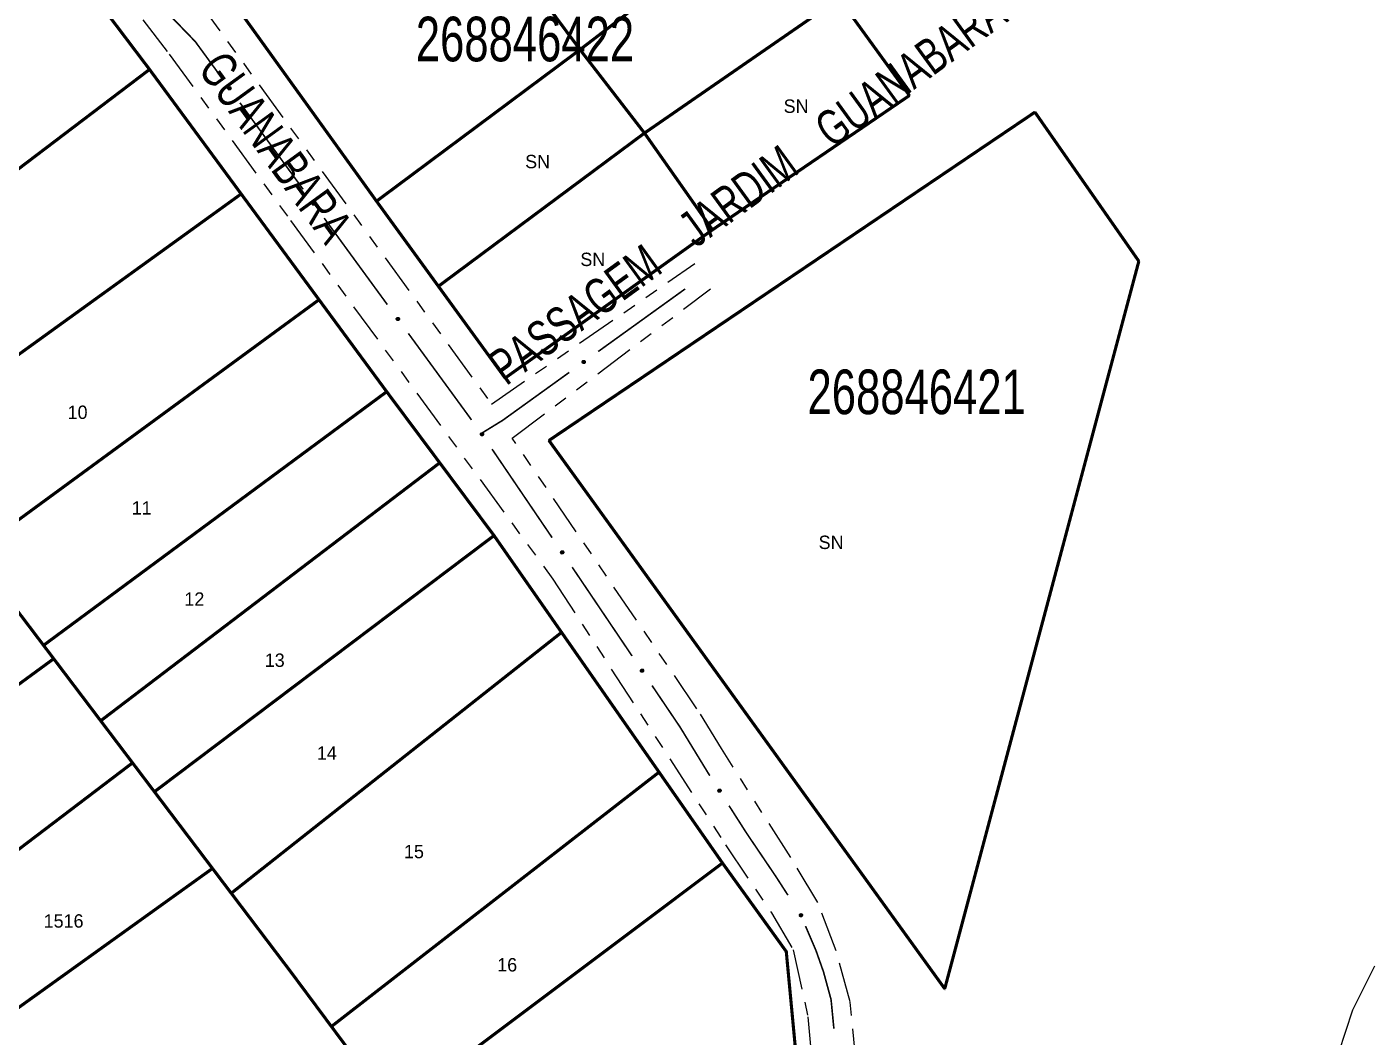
# Model space of a CAD drawing. Extents: x 205807 to 207855, y 4874692 to 4876446.
# Drawn here: x 206463 to 206613.5, y 4875656.3 to 4875769.5 of the extents above; entities that cross this region are included whole.
import ezdxf
from ezdxf.enums import TextEntityAlignment as Align

# ---------------------------------------------------------------- set-up
doc = ezdxf.new("R2010")
doc.units = 0
doc.header["$LTSCALE"] = 1.5
doc.header["$MEASUREMENT"] = 0
doc.linetypes.add('TRACO_25', pattern=[8, 3, -1, 1, -1, 1, -1])
for name, color, linetype in [('CD_MALHA_LOTES', 7, 'CONTINUOUS'), ('CD_TXT_QUADRA', 7, 'CONTINUOUS'), ('HD-CURSO-PERENE', 170, 'CONTINUOUS'), ('RU-QUADRA', 210, 'CONTINUOUS'), ('SV-EIXO-RUA-N-PAV', 6, 'CONTINUOUS'), ('SV-RUA-NAO-PAV', 7, 'CONTINUOUS'), ('SV-TXT-RUA-N-PAV', 7, 'CONTINUOUS'), ('Th_NmrPort', 1, 'CONTINUOUS')]:
    doc.layers.add(name, color=color, linetype=linetype)
doc.styles.add('ARIAL', font='ARIAL.SHX')

msp = doc.modelspace()

# ---------------------------------------------------------------- linework, layer by layer
at = {"layer": 'CD_MALHA_LOTES', "linetype": 'Continuous', "const_width": 0.35, "flags": 128}
for points in [[(206525.029662, 4875766.939491), (206546.132111, 4875783.098091)], [(206525.029662, 4875766.939491), (206517.25639, 4875777.394392)], [(206467.623315, 4875776.824328), (206476.783469, 4875764.718787)], [(206532.253896, 4875757.587432), (206554.074388, 4875772.656996)], [(206554.074388, 4875772.656996), (206561.950299, 4875761.800789)], [(206502.2226, 4875749.9551), (206485.952424, 4875772.554514)], [(206502.2226, 4875749.9551), (206525.029662, 4875766.939491)], [(206532.253896, 4875757.587432), (206525.029662, 4875766.939491)], [(206438.234955, 4875735.469681), (206476.783469, 4875764.718787)], [(206476.783469, 4875764.718787), (206487.051807, 4875750.769378)], [(206561.950299, 4875761.800789), (206539.874109, 4875746.75073)], [(206576.013704, 4875759.932994), (206521.546003, 4875723.142837)], [(206587.65996, 4875743.232701), (206576.013704, 4875759.932994)], [(206509.156649, 4875740.420812), (206532.253896, 4875757.587432)], [(206539.874109, 4875746.75073), (206532.253896, 4875757.587432)], [(206447.960005, 4875722.562305), (206487.051807, 4875750.769378)], [(206487.051807, 4875750.769378), (206495.776167, 4875738.917444)], [(206509.156649, 4875740.420812), (206502.2226, 4875749.9551)], [(206539.874109, 4875746.75073), (206516.63594, 4875730.136819)], [(206565.905632, 4875661.708904), (206587.65996, 4875743.232701)], [(206516.63594, 4875730.136819), (206509.156649, 4875740.420812)], [(206457.05452, 4875710.553342), (206495.776167, 4875738.917444)], [(206495.776167, 4875738.917444), (206503.363274, 4875728.610453)], [(206464.903574, 4875700.188962), (206503.363274, 4875728.610453)], [(206503.363274, 4875728.610453), (206509.308124, 4875720.642225)], [(206521.546003, 4875723.142837), (206565.905632, 4875661.708904)], [(206471.307887, 4875691.732308), (206509.308124, 4875720.642225)], [(206509.308124, 4875720.642225), (206515.391991, 4875712.487664)], [(206477.328862, 4875683.781839), (206515.391991, 4875712.487664)], [(206515.391991, 4875712.487664), (206522.960899, 4875701.639794)], [(206464.903574, 4875700.188962), (206457.05452, 4875710.553342)], [(206485.941416, 4875672.409286), (206522.960899, 4875701.639794)], [(206522.960899, 4875701.639794), (206533.889351, 4875685.976978)], [(206466.042063, 4875698.68563), (206464.903574, 4875700.188962)], [(206436.648469, 4875677.168493), (206466.042063, 4875698.68563)], [(206471.307887, 4875691.732308), (206466.042063, 4875698.68563)], [(206474.877025, 4875687.019397), (206471.307887, 4875691.732308)], [(206445.910205, 4875665.013159), (206474.877025, 4875687.019397)], [(206477.328862, 4875683.781839), (206474.877025, 4875687.019397)], [(206497.166895, 4875657.475888), (206533.889351, 4875685.976978)], [(206533.889351, 4875685.976978), (206540.995999, 4875675.791625)], [(206483.837049, 4875675.188023), (206477.328862, 4875683.781839)], [(206454.303153, 4875653.998044), (206483.837049, 4875675.188023)], [(206485.941416, 4875672.409286), (206483.837049, 4875675.188023)], [(206504.116292, 4875648.130254), (206540.995999, 4875675.791625)], [(206540.995999, 4875675.791625), (206548.146617, 4875665.870683), (206549.323188, 4875653.391412), (206548.89129, 4875641.298269), (206545.004209, 4875632.876259), (206540.037382, 4875626.829688), (206528.494948, 4875615.404549)], [(206492.625827, 4875663.582773), (206485.941416, 4875672.409286)], [(206497.166895, 4875657.475888), (206492.625827, 4875663.582773)], [(206501.903069, 4875651.106623), (206497.166895, 4875657.475888)]]:
    msp.add_lwpolyline(points, dxfattribs=at)
at = {"layer": 'HD-CURSO-PERENE', "linetype": 'Continuous'}
msp.add_polyline3d([(206614.075909, 4875664.245108, 2.472742), (206611.613308, 4875659.316718, 2.472742), (206610.031415, 4875654.537132, 2.472742), (206605.392319, 4875649.689565, 2.472742), (206599.686218, 4875646.754193, 2.472742), (206594.520843, 4875645.444029, 2.472742), (206589.521323, 4875643.347581, 2.472742), (206586.393028, 4875637.89275, 2.472742), (206582.965191, 4875634.066476, 2.472742), (206579.903923, 4875629.685598, 2.472742), (206578.017977, 4875624.923257, 2.472742), (206577.65258, 4875617.316991, 2.472742), (206579.292692, 4875611.442328, 2.472742), (206582.720716, 4875606.755007, 2.472742), (206586.379211, 4875603.905632, 2.472742)], dxfattribs=at)
at = {"layer": 'RU-QUADRA', "linetype": 'Continuous', "const_width": 0.18, "flags": 128}
for points in [[(206539.874109, 4875746.75073), (206561.950299, 4875761.800789), (206554.074388, 4875772.656996), (206546.132111, 4875783.098091), (206539.097267, 4875793.443449), (206529.77845, 4875805.713135), (206508.15954, 4875789.629478), (206485.952424, 4875772.554514), (206502.2226, 4875749.9551), (206509.156649, 4875740.420812), (206516.63594, 4875730.136819)], [(206565.905632, 4875661.708904), (206587.65996, 4875743.232701), (206576.013704, 4875759.932994), (206521.546003, 4875723.142837)]]:
    msp.add_lwpolyline(points, close=True, dxfattribs=at)
msp.add_lwpolyline([(206454.303153, 4875653.998044), (206463.587317, 4875641.813277), (206473.18174, 4875630.102917), (206482.471925, 4875618.21369), (206494.009918, 4875603.907446), (206494.079056, 4875603.821719), (206501.361123, 4875595.001187), (206513.771406, 4875603.924283), (206528.494948, 4875615.404549), (206540.037382, 4875626.829688), (206545.004209, 4875632.876259), (206548.89129, 4875641.298269), (206549.323188, 4875653.391412), (206548.146617, 4875665.870683), (206540.995999, 4875675.791625), (206533.889351, 4875685.976978), (206522.960899, 4875701.639794), (206515.391991, 4875712.487664), (206509.308124, 4875720.642225), (206503.363274, 4875728.610453), (206495.776167, 4875738.917444), (206487.051807, 4875750.769378), (206476.783469, 4875764.718787), (206467.623315, 4875776.824328)], dxfattribs=at)
at = {"layer": 'SV-EIXO-RUA-N-PAV', "const_width": 0.18}
for points in [[(206477.67257, 4875772.220835), (206481.555649, 4875768.208319)], [(206481.555649, 4875768.208319), (206481.901961, 4875767.850464)], [(206481.901961, 4875767.850464), (206484.557198, 4875764.214831)], [(206486.916354, 4875760.984602), (206493.993823, 4875751.293914)], [(206496.35298, 4875748.063684), (206503.430448, 4875738.372996)], [(206527.072863, 4875733.113811), (206536.811275, 4875740.125468)], [(206505.789605, 4875735.142767), (206512.867073, 4875725.452079)], [(206516.369531, 4875725.407412), (206523.826725, 4875730.776592)], [(206513.974842, 4875723.935288), (206515.678645, 4875724.982693)], [(206515.678645, 4875724.982693), (206516.369531, 4875725.407412)], [(206515.166404, 4875722.179719), (206521.90552, 4875712.250756)], [(206524.151892, 4875708.941101), (206524.548319, 4875708.357031)], [(206524.548319, 4875708.357031), (206530.865756, 4875698.995048)], [(206533.103184, 4875695.679341), (206535.899969, 4875691.534707)], [(206535.899969, 4875691.534707), (206536.249634, 4875691.016528)], [(206536.249634, 4875691.016528), (206539.052366, 4875686.43024)], [(206539.052366, 4875686.43024), (206539.351188, 4875685.941259)], [(206539.351188, 4875685.941259), (206539.581121, 4875685.581525)], [(206541.735364, 4875682.211178), (206543.351046, 4875679.683417)], [(206543.351046, 4875679.683417), (206543.721558, 4875679.103744)], [(206543.721558, 4875679.103744), (206546.697939, 4875674.703877)], [(206546.697939, 4875674.703877), (206546.964092, 4875674.310434)], [(206546.964092, 4875674.310434), (206548.332957, 4875672.188693)], [(206550.305237, 4875668.723111), (206551.093075, 4875666.884821)], [(206551.093075, 4875666.884821), (206551.475442, 4875665.992632)], [(206551.475442, 4875665.992632), (206552.150843, 4875664.078996)], [(206552.150843, 4875664.078996), (206552.32132, 4875663.595977)], [(206552.32132, 4875663.595977), (206552.975898, 4875661.195857)], [(206552.975898, 4875661.195857), (206553.167198, 4875660.494424)], [(206553.167198, 4875660.494424), (206553.482462, 4875657.236695)]]:
    msp.add_lwpolyline(points, dxfattribs=at)
at = {"layer": 'SV-EIXO-RUA-N-PAV'}
for points in [[(206485.740931, 4875762.780671), (206485.789358, 4875762.773825), (206485.829579, 4875762.758039), (206485.859336, 4875762.735217), (206485.880372, 4875762.708194), (206485.898779, 4875762.678124), (206485.910649, 4875762.643712), (206485.915363, 4875762.602601), (206485.908837, 4875762.553974), (206485.889958, 4875762.513834), (206485.869144, 4875762.483464), (206485.842229, 4875762.459906), (206485.812718, 4875762.442514), (206485.776565, 4875762.431366), (206485.734856, 4875762.426996), (206485.686119, 4875762.434741), (206485.646793, 4875762.450488), (206485.618591, 4875762.473318), (206485.595079, 4875762.500527), (206485.576654, 4875762.531452), (206485.565197, 4875762.565298), (206485.560873, 4875762.6073), (206485.569155, 4875762.655303), (206485.584413, 4875762.694704), (206485.606841, 4875762.72322), (206485.634149, 4875762.745765), (206485.664085, 4875762.764594), (206485.69818, 4875762.777966), (206485.740931, 4875762.780671)], [(206495.177557, 4875749.859754), (206495.225983, 4875749.852908), (206495.266204, 4875749.837122), (206495.295961, 4875749.8143), (206495.316997, 4875749.787276), (206495.335405, 4875749.757206), (206495.347274, 4875749.722795), (206495.351989, 4875749.681683), (206495.345462, 4875749.633056), (206495.326583, 4875749.592917), (206495.305769, 4875749.562547), (206495.278854, 4875749.538989), (206495.249343, 4875749.521596), (206495.21319, 4875749.510449), (206495.171481, 4875749.506078), (206495.122744, 4875749.513824), (206495.083419, 4875749.529571), (206495.055216, 4875749.552401), (206495.031704, 4875749.57961), (206495.013279, 4875749.610534), (206495.001822, 4875749.644381), (206494.997498, 4875749.686383), (206495.00578, 4875749.734386), (206495.021038, 4875749.773787), (206495.043466, 4875749.802302), (206495.070774, 4875749.824847), (206495.10071, 4875749.843677), (206495.134805, 4875749.857049), (206495.177557, 4875749.859754)], [(206504.614182, 4875736.938836), (206504.662609, 4875736.93199), (206504.702829, 4875736.916204), (206504.732586, 4875736.893382), (206504.753622, 4875736.866359), (206504.77203, 4875736.836289), (206504.783899, 4875736.801877), (206504.788614, 4875736.760766), (206504.782087, 4875736.712139), (206504.763208, 4875736.672), (206504.742394, 4875736.64163), (206504.715479, 4875736.618072), (206504.685968, 4875736.600679), (206504.649815, 4875736.589531), (206504.608106, 4875736.585161), (206504.559369, 4875736.592907), (206504.520044, 4875736.608653), (206504.491841, 4875736.631484), (206504.468329, 4875736.658692), (206504.449904, 4875736.689617), (206504.438447, 4875736.723463), (206504.434123, 4875736.765466), (206504.442405, 4875736.813468), (206504.457663, 4875736.85287), (206504.480091, 4875736.881385), (206504.5074, 4875736.90393), (206504.537335, 4875736.922759), (206504.57143, 4875736.936131), (206504.614182, 4875736.938836)], [(206525.268872, 4875731.950582), (206525.276045, 4875731.998962), (206525.292104, 4875732.039075), (206525.315127, 4875732.068676), (206525.342292, 4875732.089529), (206525.372486, 4875732.107732), (206525.406977, 4875732.119369), (206525.44812, 4875732.123804), (206525.496701, 4875732.116949), (206525.536712, 4875732.097798), (206525.56694, 4875732.076779), (206525.590315, 4875732.049705), (206525.607507, 4875732.020076), (206525.61841, 4875731.983849), (206525.622498, 4875731.942111), (206525.614422, 4875731.893427), (206525.598409, 4875731.85421), (206525.575389, 4875731.826163), (206525.548021, 4875731.802836), (206525.516972, 4875731.784621), (206525.483049, 4875731.773393), (206525.441019, 4875731.769353), (206525.393073, 4875731.777961), (206525.353776, 4875731.793485), (206525.325413, 4875731.816106), (206525.303054, 4875731.843566), (206525.284428, 4875731.873629), (206525.271287, 4875731.907813), (206525.268872, 4875731.950582)], [(206514.053611, 4875724.01525), (206514.101773, 4875724.006739), (206514.141425, 4875723.989575), (206514.170377, 4875723.965741), (206514.190469, 4875723.938008), (206514.207829, 4875723.907321), (206514.218505, 4875723.872521), (206514.221799, 4875723.831271), (206514.2136, 4875723.782898), (206514.193348, 4875723.743434), (206514.171499, 4875723.713799), (206514.143788, 4875723.691184), (206514.113694, 4875723.674819), (206514.077179, 4875723.664925), (206514.035344, 4875723.661995), (206513.986902, 4875723.671416), (206513.948144, 4875723.68851), (206513.920745, 4875723.712299), (206513.898185, 4875723.740302), (206513.880838, 4875723.771844), (206513.870555, 4875723.806065), (206513.867681, 4875723.848191), (206513.877614, 4875723.89588), (206513.894221, 4875723.934732), (206513.917619, 4875723.962457), (206513.945689, 4875723.984047), (206513.976256, 4875724.001833), (206514.010791, 4875724.014021), (206514.053611, 4875724.01525)], [(206523.039098, 4875710.776632), (206523.08726, 4875710.768121), (206523.126913, 4875710.750957), (206523.155865, 4875710.727123), (206523.175957, 4875710.69939), (206523.193316, 4875710.668703), (206523.203993, 4875710.633902), (206523.207286, 4875710.592653), (206523.199087, 4875710.54428), (206523.178835, 4875710.504815), (206523.156987, 4875710.475181), (206523.129275, 4875710.452565), (206523.099182, 4875710.436201), (206523.062666, 4875710.426306), (206523.020831, 4875710.423376), (206522.97239, 4875710.432798), (206522.933631, 4875710.449892), (206522.906233, 4875710.473681), (206522.883673, 4875710.501684), (206522.866325, 4875710.533225), (206522.856042, 4875710.567447), (206522.853168, 4875710.609573), (206522.863101, 4875710.657262), (206522.879708, 4875710.696113), (206522.903106, 4875710.723839), (206522.931176, 4875710.745428), (206522.961743, 4875710.763214), (206522.996279, 4875710.775403), (206523.039098, 4875710.776632)], [(206531.99535, 4875697.517869), (206532.043489, 4875697.509228), (206532.083095, 4875697.491957), (206532.111982, 4875697.468045), (206532.131999, 4875697.440258), (206532.149276, 4875697.409524), (206532.159858, 4875697.374695), (206532.163041, 4875697.333437), (206532.154711, 4875697.285086), (206532.134352, 4875697.245676), (206532.112424, 4875697.216101), (206532.084651, 4875697.19356), (206532.054514, 4875697.177277), (206532.017972, 4875697.167481), (206531.976129, 4875697.164664), (206531.927713, 4875697.174216), (206531.889001, 4875697.191415), (206531.861667, 4875697.215277), (206531.839183, 4875697.243342), (206531.82192, 4875697.27493), (206531.81173, 4875697.309179), (206531.80897, 4875697.351313), (206531.819031, 4875697.398974), (206531.835743, 4875697.437781), (206531.859216, 4875697.465443), (206531.887344, 4875697.486957), (206531.917959, 4875697.50466), (206531.952527, 4875697.516755), (206531.99535, 4875697.517869)], [(206540.673614, 4875684.076699), (206540.721523, 4875684.066863), (206540.760687, 4875684.048612), (206540.788971, 4875684.023989), (206540.80829, 4875683.995712), (206540.824797, 4875683.964558), (206540.83451, 4875683.929477), (206540.836665, 4875683.888152), (206540.827135, 4875683.840024), (206540.805802, 4875683.801133), (206540.783144, 4875683.772112), (206540.75482, 4875683.750269), (206540.724286, 4875683.734741), (206540.687512, 4875683.725857), (206540.645612, 4875683.724082), (206540.597449, 4875683.734836), (206540.559176, 4875683.752992), (206540.532445, 4875683.777527), (206540.510665, 4875683.806142), (206540.494194, 4875683.83815), (206540.484859, 4875683.872642), (206540.483148, 4875683.914832), (206540.494392, 4875683.962228), (206540.512064, 4875684.000607), (206540.536218, 4875684.027676), (206540.564873, 4875684.048484), (206540.595918, 4875684.06542), (206540.630777, 4875684.076651), (206540.673614, 4875684.076699)], [(206549.828267, 4875670.11549), (206549.87393, 4875670.097971), (206549.909593, 4875670.073577), (206549.933481, 4875670.044669), (206549.94793, 4875670.013621), (206549.959135, 4875669.980191), (206549.962995, 4875669.943995), (206549.958381, 4875669.902873), (206549.941129, 4875669.856943), (206549.913738, 4875669.822052), (206549.886651, 4875669.797116), (206549.855143, 4875669.780185), (206549.822486, 4875669.769845), (206549.784755, 4875669.767078), (206549.743127, 4875669.772161), (206549.697362, 4875669.790627), (206549.662563, 4875669.814782), (206549.640192, 4875669.843349), (206549.623371, 4875669.875133), (206549.612341, 4875669.909399), (206549.608757, 4875669.944951), (206549.61395, 4875669.986855), (206549.632774, 4875670.031783), (206549.65647, 4875670.066766), (206549.684715, 4875670.089533), (206549.716379, 4875670.105388), (206549.749772, 4875670.117034), (206549.785995, 4875670.122429), (206549.828267, 4875670.11549)]]:
    msp.add_lwpolyline(points, close=True, dxfattribs=at)
for points in [[(206485.560873, 4875762.6073), (206485.734856, 4875762.426996)], [(206485.565197, 4875762.565298), (206485.686119, 4875762.434741)], [(206485.568204, 4875762.583255), (206485.705537, 4875762.43686)], [(206485.568514, 4875762.629103), (206485.753502, 4875762.431338)], [(206485.569155, 4875762.655303), (206485.776565, 4875762.431366)], [(206485.573999, 4875762.545245), (206485.662277, 4875762.447508)], [(206485.576654, 4875762.531452), (206485.646793, 4875762.450488)], [(206485.577255, 4875762.67266), (206485.791005, 4875762.440141)], [(206485.584413, 4875762.694704), (206485.812718, 4875762.442514)], [(206485.597053, 4875762.705706), (206485.825288, 4875762.453351)], [(206485.606841, 4875762.72322), (206485.842229, 4875762.459906)], [(206485.621679, 4875762.73214), (206485.852539, 4875762.471564)], [(206485.634149, 4875762.745765), (206485.869144, 4875762.483464)], [(206485.652236, 4875762.752767), (206485.878057, 4875762.503718)], [(206485.664085, 4875762.764594), (206485.889958, 4875762.513834)], [(206485.683808, 4875762.767377), (206485.89705, 4875762.537866)], [(206485.69818, 4875762.777966), (206485.908837, 4875762.553974)], [(206485.718599, 4875762.777579), (206485.908503, 4875762.580024)], [(206485.740931, 4875762.780671), (206485.915363, 4875762.602601)], [(206485.767158, 4875762.77587), (206485.908304, 4875762.62888)], [(206485.789358, 4875762.773825), (206485.910649, 4875762.643712)], [(206485.812325, 4875762.764925), (206485.898697, 4875762.667485)], [(206485.829579, 4875762.758039), (206485.898779, 4875762.678124)], [(206494.997498, 4875749.686383), (206495.171481, 4875749.506078)], [(206495.001822, 4875749.644381), (206495.122744, 4875749.513824)], [(206495.004829, 4875749.662338), (206495.142162, 4875749.515942)], [(206495.005139, 4875749.708186), (206495.190127, 4875749.51042)], [(206495.00578, 4875749.734386), (206495.21319, 4875749.510449)], [(206495.010624, 4875749.624328), (206495.098902, 4875749.52659)], [(206495.013279, 4875749.610534), (206495.083419, 4875749.529571)], [(206495.01388, 4875749.751743), (206495.22763, 4875749.519223)], [(206495.021038, 4875749.773787), (206495.249343, 4875749.521596)], [(206495.033678, 4875749.784788), (206495.261913, 4875749.532434)], [(206495.043466, 4875749.802302), (206495.278854, 4875749.538989)], [(206495.058304, 4875749.811222), (206495.289164, 4875749.550647)], [(206495.070774, 4875749.824847), (206495.305769, 4875749.562547)], [(206495.088861, 4875749.831849), (206495.314682, 4875749.582801)], [(206495.10071, 4875749.843677), (206495.326583, 4875749.592917)], [(206495.120433, 4875749.846459), (206495.333675, 4875749.616948)], [(206495.134805, 4875749.857049), (206495.345462, 4875749.633056)], [(206495.155224, 4875749.856661), (206495.345128, 4875749.659106)], [(206495.177557, 4875749.859754), (206495.351989, 4875749.681683)], [(206495.203783, 4875749.854953), (206495.34493, 4875749.707963)], [(206495.225983, 4875749.852908), (206495.347274, 4875749.722795)], [(206495.24895, 4875749.844008), (206495.335322, 4875749.746568)], [(206495.266204, 4875749.837122), (206495.335405, 4875749.757206)], [(206504.434123, 4875736.765466), (206504.608106, 4875736.585161)], [(206504.438447, 4875736.723463), (206504.559369, 4875736.592907)], [(206504.441454, 4875736.741421), (206504.578787, 4875736.595025)], [(206504.441764, 4875736.787268), (206504.626752, 4875736.589503)], [(206504.442405, 4875736.813468), (206504.649815, 4875736.589531)], [(206504.450505, 4875736.830825), (206504.664255, 4875736.598306)], [(206504.457663, 4875736.85287), (206504.685968, 4875736.600679)], [(206504.470303, 4875736.863871), (206504.698538, 4875736.611517)], [(206504.480091, 4875736.881385), (206504.715479, 4875736.618072)], [(206504.494929, 4875736.890305), (206504.72579, 4875736.629729)], [(206504.5074, 4875736.90393), (206504.742394, 4875736.64163)], [(206504.525486, 4875736.910932), (206504.751307, 4875736.661883)], [(206504.537335, 4875736.922759), (206504.763208, 4875736.672)], [(206504.557058, 4875736.925542), (206504.7703, 4875736.696031)], [(206504.57143, 4875736.936131), (206504.782087, 4875736.712139)], [(206504.591849, 4875736.935744), (206504.781753, 4875736.738189)], [(206504.614182, 4875736.938836), (206504.788614, 4875736.760766)], [(206504.640409, 4875736.934035), (206504.781555, 4875736.787045)], [(206504.662609, 4875736.93199), (206504.783899, 4875736.801877)], [(206504.685575, 4875736.92309), (206504.771947, 4875736.82565)], [(206504.702829, 4875736.916204), (206504.77203, 4875736.836289)], [(206504.447249, 4875736.70341), (206504.535527, 4875736.605673)], [(206504.449904, 4875736.689617), (206504.520044, 4875736.608653)], [(206525.268872, 4875731.950582), (206525.44812, 4875732.123804)], [(206525.271287, 4875731.907813), (206525.496701, 4875732.116949)], [(206525.271813, 4875731.92823), (206525.470649, 4875732.11679)], [(206525.27385, 4875731.976776), (206525.421793, 4875732.116923)], [(206525.276045, 4875731.998962), (206525.406977, 4875732.119369)], [(206525.281779, 4875731.89337), (206525.512729, 4875732.105052)], [(206525.284428, 4875731.873629), (206525.536712, 4875732.097798)], [(206525.285101, 4875732.021868), (206525.383124, 4875732.107577)], [(206525.292104, 4875732.039075), (206525.372486, 4875732.107732)], [(206525.296174, 4875731.8617), (206525.546747, 4875732.085829)], [(206525.303054, 4875731.843566), (206525.56694, 4875732.076779)], [(206525.316594, 4875731.831004), (206525.578728, 4875732.060094)], [(206525.325413, 4875731.816106), (206525.590315, 4875732.049705)], [(206525.342861, 4875731.806199), (206525.596755, 4875732.03272)], [(206525.353776, 4875731.793485), (206525.607507, 4875732.020076)], [(206525.375771, 4875731.786178), (206525.609734, 4875731.998348)], [(206525.393073, 4875731.777961), (206525.61841, 4875731.983849)], [(206525.419268, 4875731.777142), (206525.618282, 4875731.960786)], [(206525.441019, 4875731.769353), (206525.622498, 4875731.942111)], [(206525.465113, 4875731.776522), (206525.612435, 4875731.91286)], [(206525.483049, 4875731.773393), (206525.614422, 4875731.893427)], [(206525.503161, 4875731.782059), (206525.601495, 4875731.869673)], [(206525.516972, 4875731.784621), (206525.598409, 4875731.85421)], [(206513.867681, 4875723.848191), (206514.035344, 4875723.661995)], [(206513.870555, 4875723.806065), (206513.986902, 4875723.671416)], [(206513.874179, 4875723.823908), (206514.006382, 4875723.672864)], [(206513.876069, 4875723.869718), (206514.054128, 4875723.665691)], [(206513.877614, 4875723.89588), (206514.077179, 4875723.664925)], [(206513.87866, 4875723.78572), (206513.963515, 4875723.684997)], [(206513.880838, 4875723.771844), (206513.948144, 4875723.68851)], [(206513.886307, 4875723.912948), (206514.091912, 4875723.673196)], [(206513.894221, 4875723.934732), (206514.113694, 4875723.674819)], [(206513.907233, 4875723.945291), (206514.126631, 4875723.685217)], [(206513.917619, 4875723.962457), (206514.143788, 4875723.691184)], [(206513.932756, 4875723.97086), (206514.154494, 4875723.702479)], [(206513.945689, 4875723.984047), (206514.171499, 4875723.713799)], [(206513.964006, 4875723.990421), (206514.181105, 4875723.733734)], [(206513.976256, 4875724.001833), (206514.193348, 4875723.743434)], [(206513.996063, 4875724.003934), (206514.201264, 4875723.767206)], [(206514.010791, 4875724.014021), (206514.2136, 4875723.782898)], [(206514.031185, 4875724.01293), (206514.214164, 4875723.808944)], [(206514.053611, 4875724.01525), (206514.221799, 4875723.831271)], [(206514.079657, 4875724.009548), (206514.21565, 4875723.857779)], [(206514.101773, 4875724.006739), (206514.218505, 4875723.872521)], [(206514.124419, 4875723.997052), (206514.207379, 4875723.896692)], [(206514.141425, 4875723.989575), (206514.207829, 4875723.907321)], [(206522.853168, 4875710.609573), (206523.020831, 4875710.423376)], [(206522.856042, 4875710.567447), (206522.97239, 4875710.432798)], [(206522.859667, 4875710.58529), (206522.99187, 4875710.434246)], [(206522.861557, 4875710.631099), (206523.039616, 4875710.427073)], [(206522.863101, 4875710.657262), (206523.062666, 4875710.426306)], [(206522.864147, 4875710.547102), (206522.949003, 4875710.446379)], [(206522.866325, 4875710.533225), (206522.933631, 4875710.449892)], [(206522.871795, 4875710.674329), (206523.0774, 4875710.434578)], [(206522.879708, 4875710.696113), (206523.099182, 4875710.436201)], [(206522.89272, 4875710.706672), (206523.112119, 4875710.446598)], [(206522.903106, 4875710.723839), (206523.129275, 4875710.452565)], [(206522.918243, 4875710.732242), (206523.139981, 4875710.463861)], [(206522.931176, 4875710.745428), (206523.156987, 4875710.475181)], [(206522.949493, 4875710.751803), (206523.166593, 4875710.495116)], [(206522.961743, 4875710.763214), (206523.178835, 4875710.504815)], [(206522.98155, 4875710.765315), (206523.186752, 4875710.528588)], [(206522.996279, 4875710.775403), (206523.199087, 4875710.54428)], [(206523.016673, 4875710.774312), (206523.199651, 4875710.570326)], [(206523.039098, 4875710.776632), (206523.207286, 4875710.592653)], [(206523.065144, 4875710.77093), (206523.201138, 4875710.61916)], [(206523.08726, 4875710.768121), (206523.203993, 4875710.633902)], [(206523.109906, 4875710.758434), (206523.192867, 4875710.658073)], [(206523.126913, 4875710.750957), (206523.193316, 4875710.668703)], [(206531.80897, 4875697.351313), (206531.976129, 4875697.164664)], [(206531.81173, 4875697.309179), (206531.927713, 4875697.174216)], [(206531.815402, 4875697.327012), (206531.947197, 4875697.175611)], [(206531.817416, 4875697.372816), (206531.994924, 4875697.16831)], [(206531.819031, 4875697.398974), (206532.017972, 4875697.167481)], [(206531.819779, 4875697.288812), (206531.904363, 4875697.18786)], [(206531.82192, 4875697.27493), (206531.889001, 4875697.191415)], [(206531.827771, 4875697.416018), (206532.032728, 4875697.175712)], [(206531.835743, 4875697.437781), (206532.054514, 4875697.177277)], [(206531.848783, 4875697.448305), (206532.067479, 4875697.187639)], [(206531.859216, 4875697.465443), (206532.084651, 4875697.19356)], [(206531.874375, 4875697.473805), (206532.095388, 4875697.204826)], [(206531.887344, 4875697.486957), (206532.112424, 4875697.216101)], [(206531.905678, 4875697.493282), (206532.122084, 4875697.23601)], [(206531.917959, 4875697.50466), (206532.134352, 4875697.245676)], [(206531.937771, 4875697.506708), (206532.142333, 4875697.269427)], [(206531.952527, 4875697.516755), (206532.154711, 4875697.285086)], [(206531.972918, 4875697.515609), (206532.155345, 4875697.31113)], [(206531.99535, 4875697.517869), (206532.163041, 4875697.333437)], [(206532.02138, 4875697.512097), (206532.156964, 4875697.35996)], [(206532.043489, 4875697.509228), (206532.159858, 4875697.374695)], [(206532.066109, 4875697.49948), (206532.148798, 4875697.398896)], [(206532.083095, 4875697.491957), (206532.149276, 4875697.409524)], [(206540.595918, 4875684.06542), (206540.805802, 4875683.801133)], [(206540.615776, 4875684.066974), (206540.814371, 4875683.824678)], [(206540.630777, 4875684.076651), (206540.827135, 4875683.840024)], [(206540.651133, 4875684.074999), (206540.828417, 4875683.866044)], [(206540.673614, 4875684.076699), (206540.836665, 4875683.888152)], [(206540.699493, 4875684.070281), (206540.831249, 4875683.914819)], [(206540.721523, 4875684.066863), (206540.83451, 4875683.929477)], [(206540.483148, 4875683.914832), (206540.645612, 4875683.724082)], [(206540.484859, 4875683.872642), (206540.597449, 4875683.734836)], [(206540.488974, 4875683.890378), (206540.616961, 4875683.735746)], [(206540.492127, 4875683.936118), (206540.664491, 4875683.727259)], [(206540.492399, 4875683.852082), (206540.574445, 4875683.749056)], [(206540.494194, 4875683.83815), (206540.559176, 4875683.752992)], [(206540.494392, 4875683.962228), (206540.687512, 4875683.725857)], [(206540.503553, 4875683.97905), (206540.702468, 4875683.733719)], [(206540.512064, 4875684.000607), (206540.724286, 4875683.734741)], [(206540.525362, 4875684.010803), (206540.737505, 4875683.744778)], [(206540.536218, 4875684.027676), (206540.75482, 4875683.750269)], [(206540.551581, 4875684.035659), (206540.765833, 4875683.761265)], [(206540.564873, 4875684.048484), (206540.783144, 4875683.772112)], [(206540.583358, 4875684.054351), (206540.793296, 4875683.791774)], [(206540.743894, 4875684.056555), (206540.824055, 4875683.953945)], [(206540.760687, 4875684.048612), (206540.824797, 4875683.964558)], [(206549.608757, 4875669.944951), (206549.697362, 4875669.790627)], [(206549.612341, 4875669.909399), (206549.662563, 4875669.814782)], [(206549.612843, 4875669.923436), (206549.676986, 4875669.808409)], [(206549.61395, 4875669.986855), (206549.743127, 4875669.772161)], [(206549.61571, 4875669.961779), (206549.716762, 4875669.788342)], [(206549.626281, 4875670.006392), (206549.762271, 4875669.772216)], [(206549.632774, 4875670.031783), (206549.784755, 4875669.767078)], [(206549.644556, 4875670.046885), (206549.800793, 4875669.772396)], [(206549.65647, 4875670.066766), (206549.822486, 4875669.769845)], [(206549.671252, 4875670.074656), (206549.837164, 4875669.777592)], [(206549.684715, 4875670.089533), (206549.855143, 4875669.780185)], [(206549.701174, 4875670.094903), (206549.867803, 4875669.789238)], [(206549.716379, 4875670.105388), (206549.886651, 4875669.797116)], [(206549.735575, 4875670.108161), (206549.899874, 4875669.814859)], [(206549.749772, 4875670.117034), (206549.913738, 4875669.822052)], [(206549.769617, 4875670.115328), (206549.926033, 4875669.843885)], [(206549.785995, 4875670.122429), (206549.941129, 4875669.856943)], [(206549.80581, 4875670.117478), (206549.946638, 4875669.882406)], [(206549.828267, 4875670.11549), (206549.958381, 4875669.902873)], [(206549.852752, 4875670.104936), (206549.957388, 4875669.930066)], [(206549.87393, 4875670.097971), (206549.962995, 4875669.943995)], [(206549.89432, 4875670.084152), (206549.956671, 4875669.969842)], [(206549.909593, 4875670.073577), (206549.959135, 4875669.980191)]]:
    msp.add_lwpolyline(points, dxfattribs=at)
at = {"layer": 'SV-RUA-NAO-PAV', "linetype": 'TRACO_25'}
for points in [[(206326.042466, 4875952.386147, 4.510118), (206347.974967, 4875934.237411, 4.323489), (206354.455347, 4875930.576265, 4.105754), (206374.087162, 4875905.474115, 4.004663), (206389.506582, 4875884.850168, 3.973558), (206423.393921, 4875840.559861, 4.144635), (206447.009581, 4875809.0408, 4.276831), (206468.735049, 4875779.82201, 4.284607), (206478.981016, 4875766.441608, 4.284607), (206492.57339, 4875747.805034, 4.121306), (206521.99867, 4875707.59691, 3.794704), (206541.337849, 4875677.842504, 3.561417), (206546.47817, 4875670.198262, 3.561417), (206548.915402, 4875666.060017, 3.530312), (206550.574922, 4875658.541879, 3.561417), (206551.071071, 4875652.816073, 3.530312), (206551.229609, 4875646.554503, 3.514759), (206550.556599, 4875640.552776, 3.514759), (206548.89459, 4875635.741444, 3.514759), (206546.096913, 4875631.18315, 3.514759), (206541.399242, 4875625.421928, 3.514759), (206530.44616, 4875614.891729, 3.600298), (206515.725058, 4875603.907019, 4.61121)], [(206529.517022, 4875809.080732, 4.214622), (206513.654803, 4875797.295464, 4.214622), (206481.999495, 4875772.690516, 4.284607), (206515.123271, 4875727.216801, 3.779151), (206537.894914, 4875742.982815, 3.779151)], [(206523.107949, 4875603.906874, 4.027991), (206532.181253, 4875611.501823, 4.027991), (206543.814431, 4875622.242583, 3.880243), (206549.825027, 4875629.390319, 3.732494), (206554.211137, 4875637.025401, 3.670284), (206556.322968, 4875645.147828, 3.576969), (206556.040527, 4875652.748168, 3.452549), (206555.293209, 4875660.230604, 3.398115), (206553.724694, 4875665.952667, 3.398115), (206551.683132, 4875671.355953, 3.398115), (206548.640262, 4875676.410501, 3.398115), (206540.874092, 4875688.635747, 3.398115), (206538.139429, 4875693.086728, 3.405892), (206517.441385, 4875723.407709, 3.771375), (206539.639489, 4875740.121964, 3.771375)]]:
    msp.add_polyline3d(points, dxfattribs=at)

# ---------------------------------------------------------------- texts
at = {"layer": 'CD_TXT_QUADRA', "style": 'ARIAL', "width": 0.7}
for s, p in [('268846422', (206506.622372, 4875765.628621)), ('268846421', (206550.523783, 4875726.092927))]:
    msp.add_text(s, height=5, dxfattribs=at).set_placement(p)
at = {"layer": 'SV-TXT-RUA-N-PAV', "style": 'ARIAL', "width": 0.7}
for s, rotation, p in [('PASSAGEM    JARDIM    GUANABARA    4', 36, (206516.742041, 4875729.201874)), ('GUANABARA', 306, (206482.102066, 4875764.765061))]:
    msp.add_text(s, height=4, rotation=rotation, dxfattribs=at).set_placement(p)
at = {"layer": 'Th_NmrPort', "color": 1}
for s, p in [('SN', (206547.852913, 4875760.606921)), ('SN', (206518.881667, 4875754.399287)), ('SN', (206525.070915, 4875743.437879)), ('10', (206467.603837, 4875726.305326)), ('11', (206474.791682, 4875715.588155)), ('SN', (206551.775711, 4875711.730819)), ('12', (206480.691327, 4875705.374791)), ('13', (206489.699387, 4875698.52359)), ('14', (206495.535596, 4875688.119914)), ('15', (206505.304901, 4875677.081868)), ('1516', (206464.918752, 4875669.301944)), ('16', (206515.752554, 4875664.390769))]:
    msp.add_text(s, height=1.5, dxfattribs=at).set_placement(p, align=Align.MIDDLE_LEFT)

doc.saveas('drawing.dxf')
